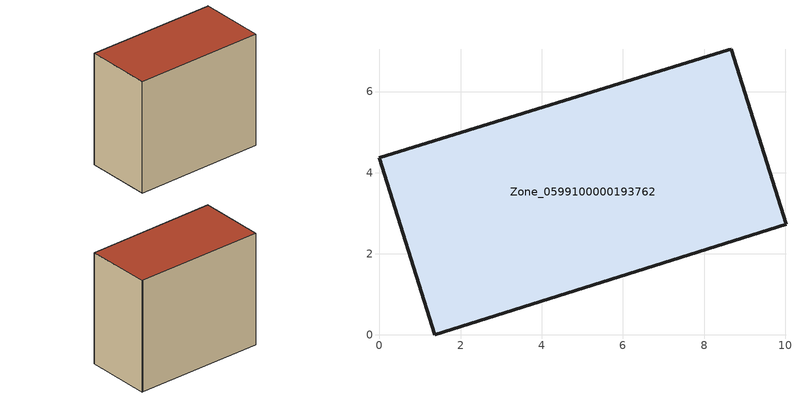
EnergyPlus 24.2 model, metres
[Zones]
Zone_0599100000193762
 floor ground (C_G): 8.67,7.05 10.02,2.73 1.36,0 0,4.37 8.61,7.03 z0
 wall outside (C_F): 1.36,0 10.02,2.73 8.67,7.05 8.61,7.03 0,4.37 1.36,0 z0:7.84
 roof outside (C_R): 10.02,2.73 8.67,7.05 8.61,7.03 0,4.37 1.36,0 z7.84
[BUILDING]
Pand.0599100000193762: North Axis=0; Terrain=City; Loads Convergence Tolerance Value=0.04; Temperature Convergence Tolerance Value=0.4; Solar Distribution=FullExterior; Maximum Number of Warmup Days=25; Minimum Number of Warmup Days=1
[Site:Location]
Rotterdam.The.Hague.AP_ZH_NLD Design_Conditions: Latitude=51.96; Longitude=4.45; Time Zone=1; Elevation=-4.5
[SITE:GROUNDTEMPERATURE:BUILDINGSURFACE]
18, 18, 18, 18, 18, 18, 18, 18, 18, 18, 18, 18
[MATERIAL] Thermal Absorptance=0.9; Solar Absorptance=0.7; Visible Absorptance=0.7
Name | Roughness | Thickness | Conductivity | Density | Specific Heat
G.TI.1946 | MediumSmooth | 0.15 | 1 | 540 | 1210
F.TI.1946 | Rough | 0.3 | 0.857143 | 1920 | 840
R.TI.1946 | MediumRough | 0.2 | 0.1 | 1500 | 1000
[CONSTRUCTION]
C_G: G.TI.1946
C_F: F.TI.1946
C_R: R.TI.1946
[ZONE]
Zone_0599100000193762: Type=1; Multiplier=1; Ceiling Height=Autocalculate; Volume=Autocalculate; Floor Area=autocalculate; Part of Total Floor Area=Yes
[ZONEINFILTRATION:DESIGNFLOWRATE]
Infil_Zone_0599100000193762: Zone or ZoneList or Space or SpaceList=Zone_0599100000193762; Schedule=AlwaysOn; Design Flow Rate Calculation Method=Flow/Area; Flow Rate per Floor Area=0.003; Constant Term Coefficient=1; Temperature Term Coefficient=0; Velocity Term Coefficient=0; Velocity Squared Term Coefficient=0
[HVACTEMPLATE:ZONE:IDEALLOADSAIRSYSTEM]
Zone_0599100000193762: Maximum Heating Supply Air Temperature=50; Minimum Cooling Supply Air Temperature=13; Maximum Heating Supply Air Humidity Ratio=0.0156; Minimum Cooling Supply Air Humidity Ratio=0.0077; Heating Limit=NoLimit; Cooling Limit=NoLimit; Dehumidification Control Type=ConstantSensibleHeatRatio; Cooling Sensible Heat Ratio=0.7; Dehumidification Setpoint=60; Humidification Control Type=None; Humidification Setpoint=30; Outdoor Air Method=None; Outdoor Air Flow Rate per Person=0.00944; Outdoor Air Flow Rate per Zone Floor Area=0; Outdoor Air Flow Rate per Zone=0; Demand Controlled Ventilation Type=None; Outdoor Air Economizer Type=NoEconomizer; Heat Recovery Type=None; Sensible Heat Recovery Effectiveness=0.7; Latent Heat Recovery Effectiveness=0.65
[ZONECONTROL:THERMOSTAT]
ThermostatControl_Zone_0599100000193762: Zone or ZoneList=Zone_0599100000193762; Control Type Schedule=DualSetpointControlType; Control 1=Thermostat_Zone_0599100000193762; Temperature Difference Between Cutout And Setpoint=0
[THERMOSTATSETPOINT:DUALSETPOINT]
Thermostat_Zone_0599100000193762: Heating Setpoint Temperature Schedule=HeatingSetpoint_Zone_0599100000193762; Cooling Setpoint Temperature Schedule=CoolingSetpoint_Zone_0599100000193762
[SCHEDULE:COMPACT]
HeatingSetpoint_Zone_0599100000193762: Through: 12/31, For: AllDays, Until: 24:00, 21
CoolingSetpoint_Zone_0599100000193762: Through: 12/31, For: AllDays, Until: 24:00, 24
DualSetpointControlType: Through: 12/31, For: AllDays, Until: 24:00, 4
AlwaysOn: Through: 12/31, For: AllDays, Until: 24:00, 1
